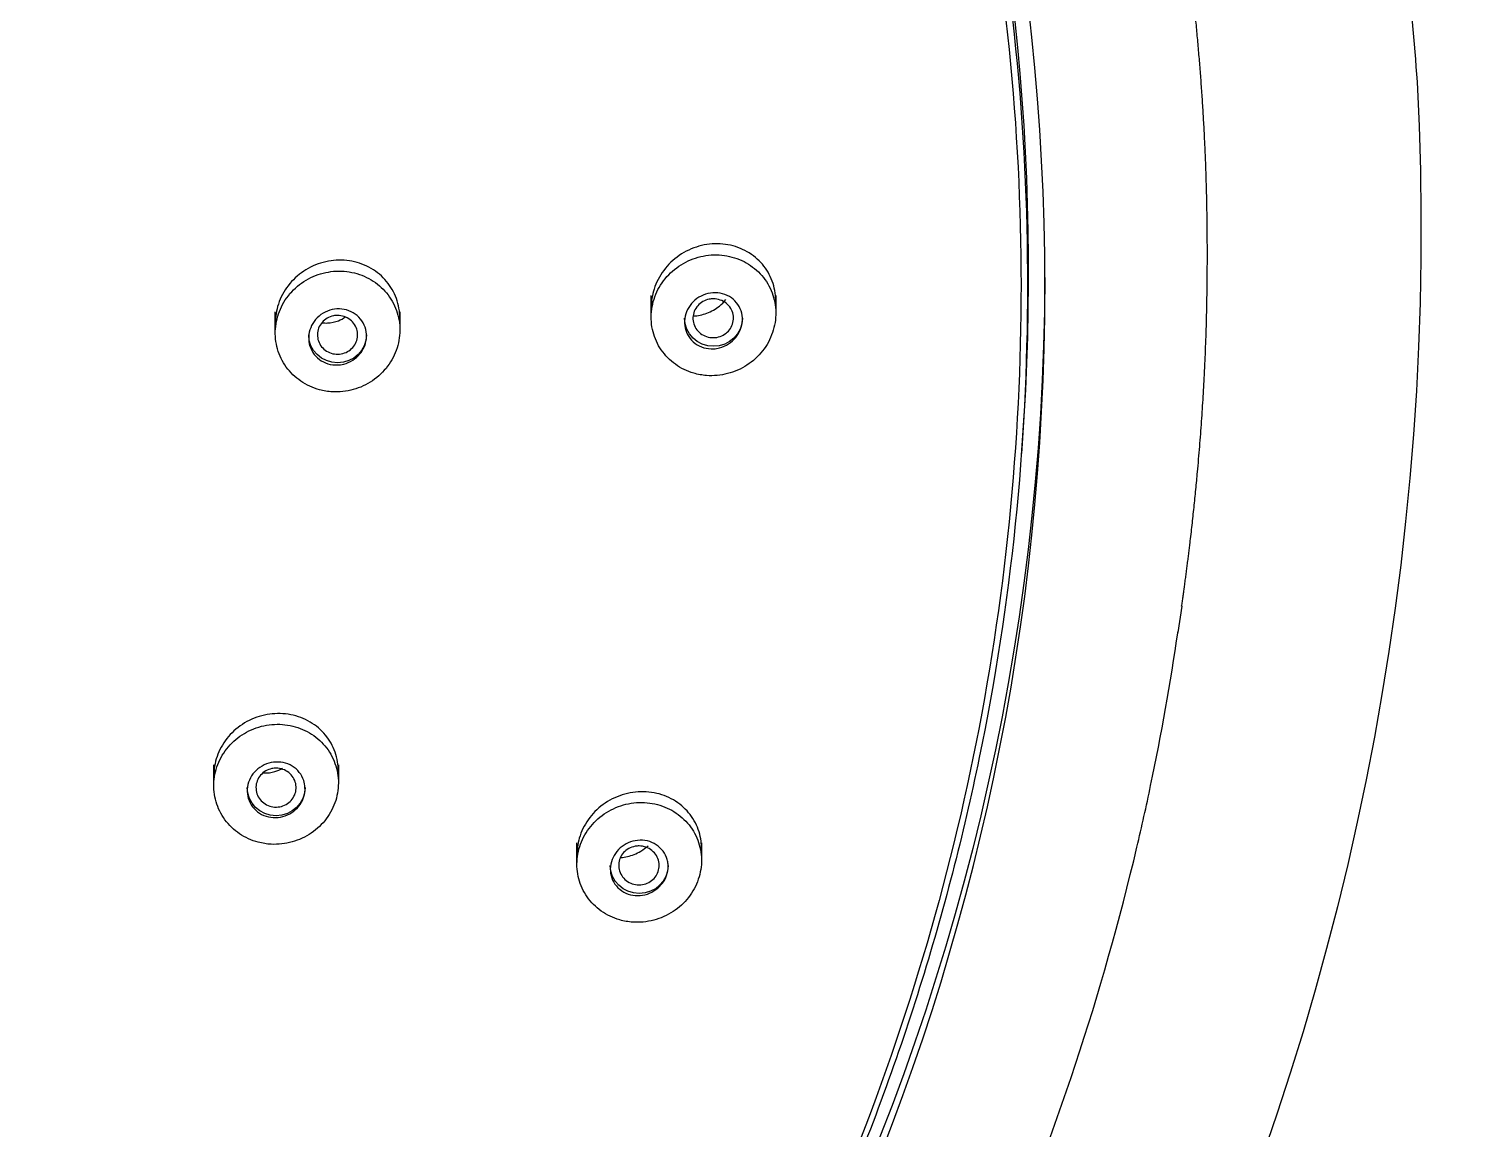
# Model space of a CAD drawing. Header units: centimetres. Extents: x -1797 to 2001, y -8788 to 1856.
# Drawn here: x -912.657 to -909.423, y -8518.211 to -8515.736 of the extents above; entities that cross this region are included whole.
import ezdxf

# ---------------------------------------------------------------- set-up
doc = ezdxf.new("R2010")
doc.units = ezdxf.units.CM
doc.header["$LTSCALE"] = 100
doc.header["$MEASUREMENT"] = 0
doc.layers.add('ID_Furniture-Fixed_02', color=145, linetype='Continuous')
doc.layers.add('WALL-03', color=2, linetype='Continuous')

# ---------------------------------------------------------------- blocks, each defined once
blk = doc.blocks.new('A$C5f37530c')
at = {"layer": 'ID_Furniture-Fixed_02'}
for p, q in [((-59.8796, -163.7027), (-59.8796, -163.7508)), ((-59.5996, -163.7508), (-59.5996, -163.7114)), ((-60.6958, -163.8794), (-60.6958, -163.9267)), ((-60.4158, -163.9267), (-60.4158, -163.8858)), ((-58.5201, -164.2832), (-58.5287, -164.2243)), ((-58.8789, -164.6493), (-58.8805, -164.6265)), ((-60.5576, -164.8975), (-60.5576, -164.9451)), ((-60.2776, -164.9451), (-60.2776, -164.9041)), ((-59.7126, -164.9329), (-59.7126, -164.9814)), ((-59.4326, -164.9814), (-59.4326, -164.9419))]:
    blk.add_line(p, q, dxfattribs=at)
for centre, radius, start, end in [((-64.2572, -165.1312), 6.275, 356.97376, 54.18026), ((-68.9083, -164.6392), 10.9484, 352.86379, 355.68729)]:
    blk.add_arc(centre, radius, start, end, dxfattribs=at)
blk.add_ellipse((-64.4726, -165.0029), major_axis=(5.645, 0), ratio=0.970296, dxfattribs=at)
for centre, major_axis, start_param, end_param in [((-64.4726, -165.0423), (5.645, 0), 0.003595, 0.890317), ((-59.7396, -163.7001), (-0.065, 0), 3.141593, 6.283185), ((-60.5558, -163.8751), (-0.065, 0), 3.141593, 6.283185), ((-64.4726, -165.0302), (-5.6075, 0), 1.84886, 3.211658), ((-60.4176, -164.8934), (-0.065, 0), 3.141593, 6.283185), ((-59.5726, -164.9307), (-0.065, 0), 3.141593, 6.283185)]:
    blk.add_ellipse(centre, major_axis=major_axis, ratio=0.970296, start_param=start_param, end_param=end_param, dxfattribs=at)
for points, degree, knots in [([(-70.4169, -164.2267), (-70.4, -164.1104), (-70.3712, -163.9482), (-70.262, -163.4578), (-70.0375, -162.7785), (-69.6987, -162.1409), (-69.4053, -161.6981), (-69.2596, -161.5013), (-69.015, -161.2035), (-68.8548, -161.031), (-68.5773, -160.7618), (-68.4005, -160.6073), (-68.0942, -160.3703), (-67.8891, -160.2273), (-67.4351, -159.9444), (-66.7767, -159.615), (-66.0793, -159.3975), (-65.5365, -159.284), (-65.2961, -159.2458), (-64.9061, -159.2031), (-64.4726, -159.1813), (-64.0391, -159.2031), (-63.6492, -159.2458), (-63.4088, -159.284), (-62.8659, -159.3975), (-62.1685, -159.615), (-61.5102, -159.9444), (-61.0561, -160.2273), (-60.8511, -160.3703), (-60.5447, -160.6073), (-60.368, -160.7618), (-60.0905, -161.031), (-59.9302, -161.2035), (-59.6857, -161.5013), (-59.54, -161.6981), (-59.2465, -162.1409), (-58.9078, -162.7785), (-58.6833, -163.4578), (-58.5741, -163.9482), (-58.5453, -164.1104), (-58.5284, -164.2267)], 3, [0.2715949, 0.2715949, 0.2715949, 0.2715949, 0.2812305, 0.2851025, 0.3127892, 0.339482, 0.3437195, 0.3560105, 0.3593529, 0.3749833, 0.375032, 0.3906139, 0.3938894, 0.4062477, 0.4107021, 0.4368761, 0.4649885, 0.4687355, 0.4811162, 0.4843693, 0.5, 0.5156307, 0.5188838, 0.5312645, 0.5350115, 0.5631239, 0.5892979, 0.5937523, 0.6061106, 0.6093861, 0.624968, 0.6250169, 0.6406471, 0.6439896, 0.6562805, 0.660518, 0.6872108, 0.7148975, 0.7187695, 0.7284051, 0.7284051, 0.7284051, 0.7284051]), ([(-64.4726, -170.4466), (-64.843, -170.4466), (-65.2071, -170.4115), (-65.7445, -170.3081), (-65.9221, -170.2651), (-66.2743, -170.1616), (-66.4493, -170.1009), (-66.9585, -169.8961), (-67.2805, -169.7289), (-67.8898, -169.334), (-68.1783, -169.1041), (-68.6955, -168.6022), (-68.9276, -168.3285), (-69.2349, -167.8827), (-69.3304, -167.7283), (-69.5033, -167.4143), (-69.5814, -167.254), (-69.7911, -166.7631), (-69.8987, -166.4203), (-70.0427, -165.718), (-70.0783, -165.3649), (-70.0787, -164.6555), (-70.0423, -164.2953), (-69.8993, -163.5979), (-69.7936, -163.2589), (-69.5831, -162.765), (-69.5038, -162.602), (-69.3302, -162.2867), (-69.236, -162.1343), (-68.9317, -161.692), (-68.7001, -161.4171), (-68.1771, -160.9091), (-67.8934, -160.6836), (-67.4381, -160.3882), (-67.2813, -160.2968), (-66.9571, -160.1285), (-66.789, -160.0513), (-66.2795, -159.8463), (-65.9301, -159.7434), (-65.212, -159.6039), (-64.8404, -159.5681), (-64.1088, -159.5678), (-63.7452, -159.6023), (-63.2032, -159.7065), (-63.023, -159.7503), (-62.6716, -159.8537), (-62.4994, -159.9134), (-61.9933, -160.1164), (-61.668, -160.2844), (-61.0538, -160.6819), (-60.7712, -160.9069), (-60.2539, -161.4079), (-60.017, -161.6875), (-59.6092, -162.2792), (-59.4368, -162.5916), (-59.2255, -163.0848), (-59.1628, -163.2544), (-59.0556, -163.5964), (-59.011, -163.7688), (-58.9037, -164.2902), (-58.8672, -164.6431), (-58.8664, -165.3604), (-58.9025, -165.7155), (-59.0088, -166.237), (-59.053, -166.4093), (-59.1592, -166.7507), (-59.2216, -166.9207), (-59.4325, -167.4156), (-59.6045, -167.7281), (-60.0104, -168.319), (-60.247, -168.5991), (-60.7641, -169.1017), (-61.0461, -169.3271), (-61.5046, -169.6255), (-61.664, -169.7185), (-61.9879, -169.8868), (-62.1532, -169.9628), (-62.6589, -170.1667), (-63.0104, -170.271), (-63.7358, -170.4115), (-64.1023, -170.4466), (-64.4726, -170.4466)], 3, [0, 0, 0, 0, 0.03125, 0.03125, 0.046875, 0.046875, 0.0625, 0.0625, 0.09375, 0.09375, 0.125, 0.125, 0.15625, 0.15625, 0.171875, 0.171875, 0.1875, 0.1875, 0.21875, 0.21875, 0.25, 0.25, 0.28125, 0.28125, 0.3125, 0.3125, 0.328125, 0.328125, 0.34375, 0.34375, 0.375, 0.375, 0.40625, 0.40625, 0.421875, 0.421875, 0.4375, 0.4375, 0.46875, 0.46875, 0.5, 0.5, 0.53125, 0.53125, 0.546875, 0.546875, 0.5625, 0.5625, 0.59375, 0.59375, 0.625, 0.625, 0.65625, 0.65625, 0.6875, 0.6875, 0.703125, 0.703125, 0.71875, 0.71875, 0.75, 0.75, 0.78125, 0.78125, 0.796875, 0.796875, 0.8125, 0.8125, 0.84375, 0.84375, 0.875, 0.875, 0.90625, 0.90625, 0.921875, 0.921875, 0.9375, 0.9375, 0.96875, 0.96875, 1, 1, 1, 1]), ([(-64.1622, -170.4197), (-63.8992, -170.4056), (-63.6394, -170.3736), (-63.2041, -170.2898), (-63.0269, -170.2469), (-62.6756, -170.1437), (-62.501, -170.0831), (-61.9932, -169.8789), (-61.6721, -169.7122), (-61.0643, -169.3182), (-60.7765, -169.0889), (-60.2607, -168.5883), (-60.0292, -168.3153), (-59.7226, -167.8707), (-59.6275, -167.7167), (-59.455, -167.4036), (-59.377, -167.2436), (-59.1679, -166.754), (-59.0606, -166.4121), (-58.917, -165.7116), (-58.8815, -165.3594), (-58.8811, -164.6518), (-58.9174, -164.2926), (-59.0599, -163.597), (-59.1655, -163.2589), (-59.3754, -162.7662), (-59.4545, -162.6036), (-59.6276, -162.2892), (-59.7216, -162.1371), (-60.0251, -161.696), (-60.2561, -161.4218), (-60.7777, -160.9151), (-61.0607, -160.6903), (-61.5148, -160.3956), (-61.6713, -160.3045), (-61.9946, -160.1365), (-62.1622, -160.0595), (-62.6704, -159.8551), (-63.0189, -159.7524), (-63.7352, -159.6133), (-64.1058, -159.5776), (-64.8355, -159.5774), (-65.1982, -159.6117), (-65.7387, -159.7157), (-65.9185, -159.7593), (-66.269, -159.8624), (-66.4407, -159.922), (-66.9455, -160.1245), (-67.27, -160.292), (-67.8827, -160.6885), (-68.1644, -160.9129), (-68.6805, -161.4127), (-68.9168, -161.6915), (-69.3235, -162.2817), (-69.4955, -162.5933), (-69.7062, -163.0852), (-69.7687, -163.2543), (-69.8757, -163.5955), (-69.9201, -163.7675), (-70.0271, -164.2875), (-70.0636, -164.6395), (-70.0643, -165.3549), (-70.0284, -165.7091), (-69.9223, -166.2293), (-69.8783, -166.4011), (-69.7723, -166.7417), (-69.7101, -166.9112), (-69.4998, -167.4048), (-69.3282, -167.7165), (-68.9233, -168.3058), (-68.6874, -168.5853), (-68.1715, -169.0865), (-67.8903, -169.3114), (-67.4329, -169.609), (-67.274, -169.7017), (-66.951, -169.8697), (-66.7861, -169.9455), (-66.3349, -170.1274), (-66.0417, -170.2191), (-65.7403, -170.2871)], 3, [0.0087958, 0.0087958, 0.0087958, 0.0087958, 0.03125, 0.03125, 0.046875, 0.046875, 0.0625, 0.0625, 0.09375, 0.09375, 0.125, 0.125, 0.15625, 0.15625, 0.171875, 0.171875, 0.1875, 0.1875, 0.21875, 0.21875, 0.25, 0.25, 0.28125, 0.28125, 0.3125, 0.3125, 0.328125, 0.328125, 0.34375, 0.34375, 0.375, 0.375, 0.40625, 0.40625, 0.421875, 0.421875, 0.4375, 0.4375, 0.46875, 0.46875, 0.5, 0.5, 0.53125, 0.53125, 0.546875, 0.546875, 0.5625, 0.5625, 0.59375, 0.59375, 0.625, 0.625, 0.65625, 0.65625, 0.6875, 0.6875, 0.703125, 0.703125, 0.71875, 0.71875, 0.75, 0.75, 0.78125, 0.78125, 0.796875, 0.796875, 0.8125, 0.8125, 0.84375, 0.84375, 0.875, 0.875, 0.90625, 0.90625, 0.921875, 0.921875, 0.9375, 0.9375, 0.9638021, 0.9638021, 0.9638021, 0.9638021]), ([(-59.7541, -163.5726), (-59.7384, -163.5715), (-59.7222, -163.5731), (-59.7069, -163.5771), (-59.6916, -163.5811), (-59.6766, -163.5877), (-59.6634, -163.5964), (-59.6502, -163.6051), (-59.6383, -163.616), (-59.6286, -163.6284), (-59.6191, -163.6406), (-59.6116, -163.6545), (-59.6067, -163.669), (-59.6018, -163.6833), (-59.5994, -163.6986), (-59.5996, -163.7135), (-59.5999, -163.7284), (-59.6028, -163.7434), (-59.6081, -163.7573), (-59.6134, -163.7711), (-59.6213, -163.7842), (-59.6311, -163.7955), (-59.641, -163.8068), (-59.6531, -163.8166), (-59.6664, -163.8241), (-59.6798, -163.8315), (-59.6948, -163.8369), (-59.7102, -163.8396), (-59.7256, -163.8423), (-59.7419, -163.8424), (-59.7576, -163.84), (-59.7733, -163.8375), (-59.7888, -163.8324), (-59.8029, -163.8251), (-59.817, -163.8178), (-59.83, -163.8081), (-59.8409, -163.7968), (-59.8517, -163.7855), (-59.8607, -163.7724), (-59.8672, -163.7584), (-59.8736, -163.7446), (-59.8777, -163.7295), (-59.879, -163.7146), (-59.8804, -163.6996), (-59.8792, -163.6844), (-59.8754, -163.67), (-59.8716, -163.6556), (-59.8652, -163.6418), (-59.8567, -163.6296), (-59.8481, -163.6173), (-59.8372, -163.6063), (-59.8249, -163.5976), (-59.8124, -163.5887), (-59.7982, -163.5819), (-59.7833, -163.5777), (-59.7738, -163.575), (-59.764, -163.5733), (-59.7541, -163.5726)], 3, [0, 0, 0, 0, 0.054182, 0.054182, 0.054182, 0.108384, 0.108384, 0.108384, 0.162291, 0.162291, 0.162291, 0.21571, 0.21571, 0.21571, 0.26877, 0.26877, 0.26877, 0.321761, 0.321761, 0.321761, 0.375001, 0.375001, 0.375001, 0.428692, 0.428692, 0.428692, 0.482839, 0.482839, 0.482839, 0.537245, 0.537245, 0.537245, 0.591598, 0.591598, 0.591598, 0.645617, 0.645617, 0.645617, 0.69917, 0.69917, 0.69917, 0.752332, 0.752332, 0.752332, 0.80534, 0.80534, 0.80534, 0.858489, 0.858489, 0.858489, 0.912015, 0.912015, 0.912015, 0.966001, 0.966001, 0.966001, 1, 1, 1, 1]), ([(-59.6866, -163.6612), (-59.6908, -163.6554), (-59.696, -163.6501), (-59.7019, -163.6458), (-59.7078, -163.6415), (-59.7144, -163.6381), (-59.7213, -163.6358), (-59.7283, -163.6335), (-59.7357, -163.6323), (-59.7429, -163.6323), (-59.7503, -163.6323), (-59.7576, -163.6336), (-59.7644, -163.6359), (-59.7713, -163.6383), (-59.7778, -163.6419), (-59.7833, -163.6465), (-59.7888, -163.651), (-59.7935, -163.6565), (-59.797, -163.6627), (-59.8004, -163.6687), (-59.8028, -163.6755), (-59.8039, -163.6825), (-59.805, -163.6893), (-59.8048, -163.6964), (-59.8034, -163.7033), (-59.8021, -163.7101), (-59.7995, -163.7168), (-59.7959, -163.7229), (-59.7924, -163.729), (-59.7877, -163.7346), (-59.7824, -163.7394), (-59.777, -163.7441), (-59.7708, -163.7481), (-59.7642, -163.751), (-59.7575, -163.754), (-59.7503, -163.7559), (-59.7431, -163.7566), (-59.7358, -163.7573), (-59.7283, -163.7568), (-59.7213, -163.7552), (-59.7142, -163.7535), (-59.7073, -163.7506), (-59.7013, -163.7467), (-59.6953, -163.7428), (-59.69, -163.7378), (-59.6858, -163.7321), (-59.6816, -163.7265), (-59.6785, -163.72), (-59.6766, -163.7132), (-59.6757, -163.7099), (-59.6751, -163.7065), (-59.6748, -163.7031), (-59.6742, -163.6963), (-59.6748, -163.6893), (-59.6765, -163.6826), (-59.6783, -163.6759), (-59.6812, -163.6693), (-59.6851, -163.6634), (-59.6855, -163.6627), (-59.686, -163.6619), (-59.6866, -163.6612)], 3, [0, 0, 0, 0, 0.053168, 0.053168, 0.053168, 0.106282, 0.106282, 0.106282, 0.160205, 0.160205, 0.160205, 0.215143, 0.215143, 0.215143, 0.270563, 0.270563, 0.270563, 0.325701, 0.325701, 0.325701, 0.37992, 0.37992, 0.37992, 0.433016, 0.433016, 0.433016, 0.485286, 0.485286, 0.485286, 0.537361, 0.537361, 0.537361, 0.589927, 0.589927, 0.589927, 0.643465, 0.643465, 0.643465, 0.698071, 0.698071, 0.698071, 0.75339, 0.75339, 0.75339, 0.808723, 0.808723, 0.808723, 0.863327, 0.863327, 0.863327, 0.889352, 0.889352, 0.889352, 0.941447, 0.941447, 0.941447, 0.993547, 0.993547, 0.993547, 1, 1, 1, 1]), ([(-59.7396, -163.744), (-59.7344, -163.7439), (-59.7292, -163.7429), (-59.7244, -163.7412), (-59.7195, -163.7394), (-59.7149, -163.7368), (-59.711, -163.7336), (-59.707, -163.7304), (-59.7036, -163.7265), (-59.7009, -163.7222), (-59.6983, -163.7179), (-59.6965, -163.7131), (-59.6955, -163.7083), (-59.6945, -163.7035), (-59.6944, -163.6984), (-59.6952, -163.6936), (-59.6959, -163.6888), (-59.6975, -163.6841), (-59.6998, -163.6798), (-59.7022, -163.6755), (-59.7053, -163.6716), (-59.7089, -163.6683), (-59.7126, -163.665), (-59.7169, -163.6623), (-59.7215, -163.6603), (-59.7261, -163.6584), (-59.7311, -163.6571), (-59.7361, -163.6567), (-59.7412, -163.6563), (-59.7465, -163.6567), (-59.7514, -163.658), (-59.7564, -163.6592), (-59.7613, -163.6613), (-59.7656, -163.6641), (-59.7699, -163.6669), (-59.7737, -163.6705), (-59.7768, -163.6745), (-59.7799, -163.6785), (-59.7822, -163.683), (-59.7837, -163.6878), (-59.7852, -163.6925), (-59.7859, -163.6975), (-59.7857, -163.7024), (-59.7855, -163.7072), (-59.7844, -163.7121), (-59.7825, -163.7166), (-59.7807, -163.7211), (-59.778, -163.7253), (-59.7747, -163.7289), (-59.7715, -163.7326), (-59.7675, -163.7357), (-59.7632, -163.7381), (-59.7588, -163.7406), (-59.7539, -163.7423), (-59.7489, -163.7432), (-59.7459, -163.7438), (-59.7427, -163.744), (-59.7396, -163.744)], 3, [0, 0, 0, 0, 0.054743, 0.054743, 0.054743, 0.109479, 0.109479, 0.109479, 0.164088, 0.164088, 0.164088, 0.218255, 0.218255, 0.218255, 0.271722, 0.271722, 0.271722, 0.324602, 0.324602, 0.324602, 0.377276, 0.377276, 0.377276, 0.430194, 0.430194, 0.430194, 0.483701, 0.483701, 0.483701, 0.537896, 0.537896, 0.537896, 0.592597, 0.592597, 0.592597, 0.647342, 0.647342, 0.647342, 0.701624, 0.701624, 0.701624, 0.755214, 0.755214, 0.755214, 0.808177, 0.808177, 0.808177, 0.860849, 0.860849, 0.860849, 0.9137, 0.9137, 0.9137, 0.967142, 0.967142, 0.967142, 1, 1, 1, 1]), ([(-59.5996, -163.7388), (-59.5996, -163.7441), (-59.5999, -163.7493), (-59.6006, -163.7544), (-59.6024, -163.7689), (-59.6067, -163.783), (-59.6133, -163.7959), (-59.62, -163.8089), (-59.6291, -163.8208), (-59.6399, -163.8307), (-59.6509, -163.8408), (-59.6639, -163.8492), (-59.6779, -163.8551), (-59.6922, -163.8611), (-59.7079, -163.8647), (-59.7237, -163.8657), (-59.7396, -163.8666), (-59.7561, -163.8649), (-59.7717, -163.8606), (-59.7873, -163.8563), (-59.8025, -163.8494), (-59.8159, -163.8404), (-59.8292, -163.8315), (-59.8412, -163.8203), (-59.8508, -163.8077), (-59.8603, -163.7954), (-59.8678, -163.7815), (-59.8726, -163.767), (-59.8772, -163.7534), (-59.8796, -163.739), (-59.8796, -163.7249)], 3, [0.2493723, 0.2493723, 0.2493723, 0.2493723, 0.2678338, 0.2678338, 0.2678338, 0.3199124, 0.3199124, 0.3199124, 0.3727948, 0.3727948, 0.3727948, 0.4268368, 0.4268368, 0.4268368, 0.481891, 0.481891, 0.481891, 0.5373585, 0.5373585, 0.5373585, 0.5924526, 0.5924526, 0.5924526, 0.6465706, 0.6465706, 0.6465706, 0.6995682, 0.6995682, 0.6995682, 0.7494298, 0.7494298, 0.7494298, 0.7494298]), ([(-59.7809, -163.7179), (-59.7759, -163.7183), (-59.7709, -163.719), (-59.766, -163.7201), (-59.7556, -163.7225), (-59.7453, -163.7266), (-59.7361, -163.7322), (-59.7302, -163.7358), (-59.7247, -163.7399), (-59.7197, -163.7446)], 3, [0.8853677, 0.8853677, 0.8853677, 0.8853677, 0.9111087, 0.9111087, 0.9111087, 0.9656506, 0.9656506, 0.9656506, 1, 1, 1, 1]), ([(-60.5667, -163.7478), (-60.5511, -163.747), (-60.535, -163.7488), (-60.5198, -163.753), (-60.5046, -163.7573), (-60.4899, -163.7641), (-60.4769, -163.7729), (-60.4639, -163.7818), (-60.4523, -163.7929), (-60.443, -163.8053), (-60.4337, -163.8177), (-60.4265, -163.8317), (-60.4219, -163.8463), (-60.4174, -163.8607), (-60.4153, -163.8761), (-60.4159, -163.8911), (-60.4165, -163.9061), (-60.4198, -163.9212), (-60.4255, -163.935), (-60.4312, -163.9489), (-60.4395, -163.9619), (-60.4497, -163.9731), (-60.4599, -163.9843), (-60.4723, -163.9939), (-60.4858, -164.0011), (-60.4994, -164.0084), (-60.5146, -164.0134), (-60.53, -164.0158), (-60.5455, -164.0183), (-60.5617, -164.0182), (-60.5773, -164.0155), (-60.5928, -164.0128), (-60.6082, -164.0075), (-60.6221, -163.9999), (-60.6359, -163.9925), (-60.6487, -163.9826), (-60.6593, -163.9711), (-60.6698, -163.9597), (-60.6785, -163.9464), (-60.6847, -163.9324), (-60.6908, -163.9184), (-60.6945, -163.9032), (-60.6955, -163.8882), (-60.6965, -163.8732), (-60.6949, -163.8578), (-60.6907, -163.8435), (-60.6866, -163.8291), (-60.6798, -163.8152), (-60.6709, -163.8031), (-60.662, -163.7909), (-60.6507, -163.7801), (-60.6381, -163.7715), (-60.6254, -163.7629), (-60.611, -163.7564), (-60.5959, -163.7524), (-60.5864, -163.7498), (-60.5766, -163.7483), (-60.5667, -163.7478)], 3, [0, 0, 0, 0, 0.053946, 0.053946, 0.053946, 0.107903, 0.107903, 0.107903, 0.161696, 0.161696, 0.161696, 0.215226, 0.215226, 0.215226, 0.268572, 0.268572, 0.268572, 0.321893, 0.321893, 0.321893, 0.375358, 0.375358, 0.375358, 0.429072, 0.429072, 0.429072, 0.483031, 0.483031, 0.483031, 0.537121, 0.537121, 0.537121, 0.591174, 0.591174, 0.591174, 0.645037, 0.645037, 0.645037, 0.698642, 0.698642, 0.698642, 0.752036, 0.752036, 0.752036, 0.805355, 0.805355, 0.805355, 0.858763, 0.858763, 0.858763, 0.91239, 0.91239, 0.91239, 0.966271, 0.966271, 0.966271, 1, 1, 1, 1]), ([(-60.5013, -163.8382), (-60.5053, -163.8322), (-60.5104, -163.8268), (-60.5161, -163.8223), (-60.5218, -163.8179), (-60.5284, -163.8143), (-60.5352, -163.8119), (-60.5421, -163.8094), (-60.5495, -163.808), (-60.5567, -163.8079), (-60.564, -163.8077), (-60.5714, -163.8088), (-60.5783, -163.8109), (-60.5852, -163.8131), (-60.5917, -163.8165), (-60.5974, -163.8209), (-60.6031, -163.8252), (-60.608, -163.8306), (-60.6117, -163.8365), (-60.6155, -163.8425), (-60.6182, -163.8491), (-60.6196, -163.856), (-60.621, -163.8628), (-60.6212, -163.87), (-60.6201, -163.8769), (-60.6191, -163.8838), (-60.6168, -163.8907), (-60.6135, -163.897), (-60.6102, -163.9032), (-60.6058, -163.9091), (-60.6006, -163.914), (-60.5954, -163.9189), (-60.5892, -163.9231), (-60.5827, -163.9262), (-60.5761, -163.9293), (-60.5689, -163.9314), (-60.5617, -163.9323), (-60.5544, -163.9332), (-60.547, -163.9329), (-60.5399, -163.9314), (-60.5328, -163.93), (-60.5259, -163.9273), (-60.5197, -163.9236), (-60.5136, -163.9199), (-60.5081, -163.9151), (-60.5037, -163.9095), (-60.4993, -163.904), (-60.4959, -163.8977), (-60.4937, -163.891), (-60.4921, -163.8861), (-60.4911, -163.8808), (-60.4909, -163.8756), (-60.4905, -163.8687), (-60.4914, -163.8616), (-60.4935, -163.8549), (-60.4952, -163.8491), (-60.4979, -163.8434), (-60.5013, -163.8382)], 3, [0, 0, 0, 0, 0.053341, 0.053341, 0.053341, 0.106653, 0.106653, 0.106653, 0.160399, 0.160399, 0.160399, 0.214724, 0.214724, 0.214724, 0.269361, 0.269361, 0.269361, 0.3239, 0.3239, 0.3239, 0.377973, 0.377973, 0.377973, 0.431425, 0.431425, 0.431425, 0.484377, 0.484377, 0.484377, 0.537163, 0.537163, 0.537163, 0.59018, 0.59018, 0.59018, 0.643723, 0.643723, 0.643723, 0.697871, 0.697871, 0.697871, 0.752442, 0.752442, 0.752442, 0.807062, 0.807062, 0.807062, 0.861324, 0.861324, 0.861324, 0.901331, 0.901331, 0.901331, 0.954141, 0.954141, 0.954141, 1, 1, 1, 1]), ([(-60.5558, -163.9188), (-60.5507, -163.9187), (-60.5456, -163.9179), (-60.5408, -163.9162), (-60.536, -163.9146), (-60.5315, -163.9121), (-60.5275, -163.909), (-60.5236, -163.9059), (-60.5202, -163.9021), (-60.5175, -163.8979), (-60.5149, -163.8937), (-60.5129, -163.889), (-60.5118, -163.8842), (-60.5108, -163.8794), (-60.5106, -163.8744), (-60.5112, -163.8696), (-60.5118, -163.8647), (-60.5133, -163.8599), (-60.5156, -163.8556), (-60.5178, -163.8512), (-60.5209, -163.8472), (-60.5245, -163.8438), (-60.5281, -163.8404), (-60.5323, -163.8376), (-60.5369, -163.8355), (-60.5415, -163.8334), (-60.5464, -163.8321), (-60.5515, -163.8316), (-60.5565, -163.8312), (-60.5617, -163.8315), (-60.5666, -163.8327), (-60.5715, -163.8338), (-60.5763, -163.8358), (-60.5806, -163.8385), (-60.5848, -163.8412), (-60.5887, -163.8446), (-60.5917, -163.8485), (-60.5948, -163.8524), (-60.5973, -163.8569), (-60.5988, -163.8615), (-60.6004, -163.8662), (-60.6012, -163.8712), (-60.6011, -163.8761), (-60.601, -163.8809), (-60.6, -163.8858), (-60.5983, -163.8904), (-60.5965, -163.895), (-60.5939, -163.8993), (-60.5907, -163.903), (-60.5875, -163.9068), (-60.5836, -163.9101), (-60.5792, -163.9126), (-60.5749, -163.9151), (-60.5701, -163.9169), (-60.5651, -163.9179), (-60.5621, -163.9185), (-60.5589, -163.9188), (-60.5558, -163.9188)], 3, [0, 0, 0, 0, 0.054019, 0.054019, 0.054019, 0.108028, 0.108028, 0.108028, 0.161986, 0.161986, 0.161986, 0.215883, 0.215883, 0.215883, 0.269562, 0.269562, 0.269562, 0.323052, 0.323052, 0.323052, 0.37646, 0.37646, 0.37646, 0.429918, 0.429918, 0.429918, 0.483539, 0.483539, 0.483539, 0.537375, 0.537375, 0.537375, 0.591399, 0.591399, 0.591399, 0.645397, 0.645397, 0.645397, 0.699244, 0.699244, 0.699244, 0.752895, 0.752895, 0.752895, 0.806379, 0.806379, 0.806379, 0.859796, 0.859796, 0.859796, 0.913293, 0.913293, 0.913293, 0.966993, 0.966993, 0.966993, 1, 1, 1, 1]), ([(-60.4158, -163.9123), (-60.4158, -163.9175), (-60.4161, -163.9227), (-60.4168, -163.9278), (-60.4186, -163.9425), (-60.423, -163.957), (-60.4297, -163.9701), (-60.4365, -163.9833), (-60.4457, -163.9955), (-60.4566, -164.0056), (-60.4677, -164.0159), (-60.4808, -164.0244), (-60.4949, -164.0304), (-60.5091, -164.0365), (-60.5247, -164.0402), (-60.5404, -164.0413), (-60.5562, -164.0424), (-60.5725, -164.0409), (-60.5879, -164.0368), (-60.6033, -164.0328), (-60.6184, -164.0261), (-60.6317, -164.0174), (-60.645, -164.0087), (-60.6569, -163.9977), (-60.6666, -163.9854), (-60.6761, -163.9732), (-60.6837, -163.9592), (-60.6886, -163.9448), (-60.6934, -163.931), (-60.6958, -163.9164), (-60.6958, -163.9021)], 3, [0.2497001, 0.2497001, 0.2497001, 0.2497001, 0.2681015, 0.2681015, 0.2681015, 0.320922, 0.320922, 0.320922, 0.3741726, 0.3741726, 0.3741726, 0.4280509, 0.4280509, 0.4280509, 0.4824813, 0.4824813, 0.4824813, 0.5371446, 0.5371446, 0.5371446, 0.5916168, 0.5916168, 0.5916168, 0.6455627, 0.6455627, 0.6455627, 0.6988867, 0.6988867, 0.6988867, 0.7497528, 0.7497528, 0.7497528, 0.7497528]), ([(-60.5843, -163.9082), (-60.5838, -163.9082), (-60.5834, -163.9081), (-60.5829, -163.9081), (-60.5747, -163.9079), (-60.5663, -163.909), (-60.5583, -163.9115), (-60.5525, -163.9133), (-60.5467, -163.9158), (-60.5414, -163.9189)], 3, [0.90254015, 0.90254015, 0.90254015, 0.90254015, 0.90553432, 0.90553432, 0.90553432, 0.96005569, 0.96005569, 0.96005569, 1, 1, 1, 1]), ([(-58.5202, -164.2829), (-58.5139, -164.3263), (-58.5003, -164.4267), (-58.4824, -164.5861), (-58.4646, -164.8109), (-58.4599, -165.071), (-58.4644, -165.3528), (-58.4913, -165.656), (-58.523, -165.9139), (-58.5827, -166.2292), (-58.6385, -166.4685), (-58.7277, -166.7782), (-58.8134, -167.0261), (-58.9297, -167.3179), (-59.0341, -167.5451), (-59.1789, -167.8286), (-59.3157, -168.0619), (-59.484, -168.3228), (-59.6347, -168.5306), (-59.8307, -168.7787), (-60.0139, -168.9836), (-60.2276, -169.2027), (-60.4258, -169.3837), (-60.6641, -169.583), (-60.8858, -169.7478), (-61.1404, -169.9208), (-61.3767, -170.0635), (-61.6459, -170.211), (-61.8992, -170.333), (-62.1785, -170.4535), (-62.4454, -170.5527), (-62.7323, -170.6459), (-63.0104, -170.7208), (-63.3026, -170.7863), (-63.5912, -170.8356), (-63.8847, -170.8723), (-64.1174, -170.8893), (-64.2947, -170.8963), (-64.4131, -170.8977), (-64.4726, -170.8977)], 5, [0.7283886, 0.7283886, 0.7283886, 0.7283886, 0.7283886, 0.7283886, 0.734375, 0.7421875, 0.75, 0.7578125, 0.765625, 0.7734375, 0.78125, 0.7890625, 0.796875, 0.8046875, 0.8125, 0.8203125, 0.828125, 0.8359375, 0.84375, 0.8515625, 0.859375, 0.8671875, 0.875, 0.8828125, 0.890625, 0.8984375, 0.90625, 0.9140625, 0.921875, 0.9296875, 0.9375, 0.9453125, 0.953125, 0.9609375, 0.96875, 0.9765625, 0.984375, 0.9921875, 1, 1, 1, 1, 1, 1]), ([(-60.4294, -164.7651), (-60.4137, -164.7642), (-60.3975, -164.766), (-60.3823, -164.7702), (-60.3671, -164.7744), (-60.3523, -164.7812), (-60.3393, -164.7901), (-60.3262, -164.799), (-60.3145, -164.8101), (-60.3051, -164.8226), (-60.2958, -164.8351), (-60.2885, -164.8492), (-60.2839, -164.8639), (-60.2793, -164.8785), (-60.2771, -164.894), (-60.2777, -164.9092), (-60.2783, -164.9243), (-60.2816, -164.9394), (-60.2872, -164.9534), (-60.2929, -164.9673), (-60.3012, -164.9805), (-60.3113, -164.9917), (-60.3215, -165.003), (-60.3338, -165.0126), (-60.3473, -165.0199), (-60.3608, -165.0272), (-60.3759, -165.0323), (-60.3913, -165.0348), (-60.4067, -165.0373), (-60.4229, -165.0373), (-60.4384, -165.0346), (-60.454, -165.032), (-60.4694, -165.0267), (-60.4833, -165.0192), (-60.4972, -165.0117), (-60.51, -165.0018), (-60.5207, -164.9903), (-60.5313, -164.9788), (-60.5401, -164.9654), (-60.5463, -164.9513), (-60.5525, -164.9372), (-60.5562, -164.9219), (-60.5573, -164.9067), (-60.5584, -164.8916), (-60.5568, -164.8761), (-60.5526, -164.8616), (-60.5485, -164.8471), (-60.5417, -164.8332), (-60.5329, -164.8209), (-60.524, -164.8087), (-60.5128, -164.7978), (-60.5003, -164.7892), (-60.4876, -164.7805), (-60.4732, -164.7739), (-60.4583, -164.7698), (-60.4489, -164.7673), (-60.4391, -164.7657), (-60.4294, -164.7651)], 3, [0, 0, 0, 0, 0.054061, 0.054061, 0.054061, 0.108127, 0.108127, 0.108127, 0.162103, 0.162103, 0.162103, 0.21584, 0.21584, 0.21584, 0.269324, 0.269324, 0.269324, 0.322653, 0.322653, 0.322653, 0.375993, 0.375993, 0.375993, 0.429504, 0.429504, 0.429504, 0.48327, 0.48327, 0.48327, 0.537265, 0.537265, 0.537265, 0.591361, 0.591361, 0.591361, 0.645384, 0.645384, 0.645384, 0.699197, 0.699197, 0.699197, 0.752752, 0.752752, 0.752752, 0.806119, 0.806119, 0.806119, 0.859443, 0.859443, 0.859443, 0.912888, 0.912888, 0.912888, 0.966568, 0.966568, 0.966568, 1, 1, 1, 1]), ([(-59.5883, -164.8018), (-59.5726, -164.8006), (-59.5564, -164.802), (-59.541, -164.806), (-59.5256, -164.81), (-59.5106, -164.8166), (-59.4973, -164.8253), (-59.484, -164.8339), (-59.4719, -164.845), (-59.4622, -164.8574), (-59.4525, -164.8697), (-59.4449, -164.8838), (-59.4399, -164.8985), (-59.4349, -164.913), (-59.4324, -164.9285), (-59.4326, -164.9437), (-59.4328, -164.9587), (-59.4357, -164.9739), (-59.441, -164.9879), (-59.4463, -165.0019), (-59.4541, -165.0151), (-59.4639, -165.0264), (-59.4737, -165.0378), (-59.4857, -165.0477), (-59.4989, -165.0552), (-59.5122, -165.0628), (-59.5271, -165.0681), (-59.5424, -165.0709), (-59.5578, -165.0737), (-59.574, -165.074), (-59.5896, -165.0716), (-59.6053, -165.0692), (-59.6209, -165.0642), (-59.635, -165.0569), (-59.6492, -165.0496), (-59.6623, -165.0399), (-59.6733, -165.0285), (-59.6843, -165.0171), (-59.6934, -165.0038), (-59.7, -164.9897), (-59.7065, -164.9757), (-59.7106, -164.9605), (-59.712, -164.9453), (-59.7135, -164.9302), (-59.7123, -164.9147), (-59.7085, -164.9002), (-59.7048, -164.8857), (-59.6984, -164.8717), (-59.6899, -164.8594), (-59.6814, -164.847), (-59.6706, -164.836), (-59.6583, -164.8271), (-59.646, -164.8182), (-59.6318, -164.8114), (-59.617, -164.807), (-59.6077, -164.8043), (-59.598, -164.8026), (-59.5883, -164.8018)], 3, [0, 0, 0, 0, 0.054372, 0.054372, 0.054372, 0.108753, 0.108753, 0.108753, 0.162988, 0.162988, 0.162988, 0.216797, 0.216797, 0.216797, 0.270129, 0.270129, 0.270129, 0.323153, 0.323153, 0.323153, 0.376175, 0.376175, 0.376175, 0.429495, 0.429495, 0.429495, 0.483282, 0.483282, 0.483282, 0.537497, 0.537497, 0.537497, 0.591914, 0.591914, 0.591914, 0.646217, 0.646217, 0.646217, 0.700146, 0.700146, 0.700146, 0.75361, 0.75361, 0.75361, 0.806721, 0.806721, 0.806721, 0.859736, 0.859736, 0.859736, 0.912947, 0.912947, 0.912947, 0.966565, 0.966565, 0.966565, 1, 1, 1, 1]), ([(-60.4176, -164.8255), (-60.425, -164.8252), (-60.4324, -164.8262), (-60.4393, -164.8283), (-60.4463, -164.8304), (-60.4529, -164.8338), (-60.4586, -164.8381), (-60.4643, -164.8423), (-60.4693, -164.8477), (-60.4731, -164.8536), (-60.4769, -164.8595), (-60.4797, -164.8662), (-60.4812, -164.873), (-60.4827, -164.8798), (-60.483, -164.887), (-60.4821, -164.894), (-60.4812, -164.901), (-60.4791, -164.9079), (-60.4759, -164.9143), (-60.4727, -164.9207), (-60.4684, -164.9266), (-60.4633, -164.9317), (-60.4582, -164.9368), (-60.4521, -164.9412), (-60.4456, -164.9444), (-60.439, -164.9477), (-60.4318, -164.95), (-60.4246, -164.951), (-60.4173, -164.952), (-60.4097, -164.9518), (-60.4026, -164.9505), (-60.3954, -164.9491), (-60.3885, -164.9464), (-60.3823, -164.9428), (-60.3761, -164.9391), (-60.3705, -164.9343), (-60.366, -164.9288), (-60.3616, -164.9234), (-60.3581, -164.917), (-60.3558, -164.9104), (-60.3536, -164.9038), (-60.3525, -164.8967), (-60.3526, -164.8896), (-60.3528, -164.8826), (-60.3542, -164.8755), (-60.3567, -164.8689), (-60.3592, -164.8623), (-60.3628, -164.8559), (-60.3674, -164.8504), (-60.372, -164.8448), (-60.3776, -164.8399), (-60.3837, -164.836), (-60.3899, -164.8321), (-60.3968, -164.8291), (-60.4039, -164.8274), (-60.4084, -164.8263), (-60.413, -164.8256), (-60.4176, -164.8255)], 3, [0, 0, 0, 0, 0.054491, 0.054491, 0.054491, 0.108999, 0.108999, 0.108999, 0.163215, 0.163215, 0.163215, 0.216826, 0.216826, 0.216826, 0.269882, 0.269882, 0.269882, 0.322672, 0.322672, 0.322672, 0.375592, 0.375592, 0.375592, 0.428977, 0.428977, 0.428977, 0.48297, 0.48297, 0.48297, 0.537455, 0.537455, 0.537455, 0.592096, 0.592096, 0.592096, 0.646478, 0.646478, 0.646478, 0.700294, 0.700294, 0.700294, 0.7535, 0.7535, 0.7535, 0.806321, 0.806321, 0.806321, 0.859148, 0.859148, 0.859148, 0.91236, 0.91236, 0.91236, 0.966173, 0.966173, 0.966173, 1, 1, 1, 1]), ([(-60.4176, -164.9371), (-60.4126, -164.937), (-60.4074, -164.9362), (-60.4027, -164.9345), (-60.3979, -164.9329), (-60.3934, -164.9304), (-60.3894, -164.9273), (-60.3855, -164.9243), (-60.382, -164.9205), (-60.3794, -164.9163), (-60.3767, -164.9121), (-60.3748, -164.9075), (-60.3737, -164.9027), (-60.3726, -164.898), (-60.3724, -164.8929), (-60.373, -164.8881), (-60.3736, -164.8833), (-60.3751, -164.8785), (-60.3773, -164.8741), (-60.3795, -164.8697), (-60.3826, -164.8657), (-60.3861, -164.8623), (-60.3897, -164.8588), (-60.394, -164.856), (-60.3986, -164.8539), (-60.4031, -164.8518), (-60.4082, -164.8505), (-60.4132, -164.85), (-60.4182, -164.8495), (-60.4234, -164.8498), (-60.4284, -164.8509), (-60.4333, -164.8521), (-60.4381, -164.8541), (-60.4423, -164.8567), (-60.4466, -164.8594), (-60.4504, -164.8628), (-60.4535, -164.8667), (-60.4566, -164.8705), (-60.459, -164.875), (-60.4606, -164.8796), (-60.4622, -164.8842), (-60.463, -164.8892), (-60.4629, -164.8941), (-60.4629, -164.899), (-60.4619, -164.9039), (-60.4602, -164.9085), (-60.4584, -164.9131), (-60.4558, -164.9174), (-60.4526, -164.9212), (-60.4494, -164.9249), (-60.4455, -164.9282), (-60.4412, -164.9307), (-60.4369, -164.9333), (-60.4321, -164.9351), (-60.4271, -164.9361), (-60.424, -164.9368), (-60.4208, -164.9371), (-60.4176, -164.9371)], 3, [0, 0, 0, 0, 0.05386, 0.05386, 0.05386, 0.107739, 0.107739, 0.107739, 0.161592, 0.161592, 0.161592, 0.215243, 0.215243, 0.215243, 0.26872, 0.26872, 0.26872, 0.322124, 0.322124, 0.322124, 0.375595, 0.375595, 0.375595, 0.429261, 0.429261, 0.429261, 0.483131, 0.483131, 0.483131, 0.537068, 0.537068, 0.537068, 0.590998, 0.590998, 0.590998, 0.64483, 0.64483, 0.64483, 0.69851, 0.69851, 0.69851, 0.752055, 0.752055, 0.752055, 0.805564, 0.805564, 0.805564, 0.859125, 0.859125, 0.859125, 0.912718, 0.912718, 0.912718, 0.966422, 0.966422, 0.966422, 1, 1, 1, 1]), ([(-59.5726, -164.8619), (-59.58, -164.8615), (-59.5875, -164.8624), (-59.5945, -164.8644), (-59.6015, -164.8665), (-59.6081, -164.8698), (-59.6139, -164.8741), (-59.6196, -164.8784), (-59.6246, -164.8838), (-59.6284, -164.8897), (-59.6321, -164.8956), (-59.6349, -164.9023), (-59.6363, -164.9092), (-59.6378, -164.9159), (-59.638, -164.9231), (-59.6371, -164.9301), (-59.6361, -164.937), (-59.634, -164.9439), (-59.6308, -164.9502), (-59.6276, -164.9565), (-59.6233, -164.9625), (-59.6183, -164.9676), (-59.6131, -164.9727), (-59.6071, -164.9771), (-59.6006, -164.9804), (-59.5941, -164.9838), (-59.5869, -164.9862), (-59.5796, -164.9873), (-59.5723, -164.9884), (-59.5647, -164.9883), (-59.5575, -164.987), (-59.5503, -164.9857), (-59.5432, -164.9831), (-59.537, -164.9795), (-59.5308, -164.9758), (-59.5252, -164.9711), (-59.5207, -164.9655), (-59.5163, -164.9601), (-59.5129, -164.9537), (-59.5106, -164.947), (-59.5085, -164.9405), (-59.5074, -164.9334), (-59.5077, -164.9263), (-59.5079, -164.9194), (-59.5093, -164.9124), (-59.5118, -164.9058), (-59.5143, -164.8992), (-59.518, -164.8929), (-59.5225, -164.8873), (-59.527, -164.8817), (-59.5326, -164.8768), (-59.5386, -164.8729), (-59.5448, -164.8689), (-59.5518, -164.8658), (-59.5588, -164.864), (-59.5634, -164.8628), (-59.568, -164.8621), (-59.5726, -164.8619)], 3, [0, 0, 0, 0, 0.055132, 0.055132, 0.055132, 0.110298, 0.110298, 0.110298, 0.16491, 0.16491, 0.16491, 0.218421, 0.218421, 0.218421, 0.270944, 0.270944, 0.270944, 0.323014, 0.323014, 0.323014, 0.375327, 0.375327, 0.375327, 0.428465, 0.428465, 0.428465, 0.482684, 0.482684, 0.482684, 0.537796, 0.537796, 0.537796, 0.593206, 0.593206, 0.593206, 0.648149, 0.648149, 0.648149, 0.702052, 0.702052, 0.702052, 0.754834, 0.754834, 0.754834, 0.806928, 0.806928, 0.806928, 0.85905, 0.85905, 0.85905, 0.911882, 0.911882, 0.911882, 0.965801, 0.965801, 0.965801, 1, 1, 1, 1]), ([(-59.5726, -164.9743), (-59.5675, -164.9742), (-59.5623, -164.9733), (-59.5575, -164.9716), (-59.5526, -164.9699), (-59.548, -164.9673), (-59.5441, -164.9642), (-59.5401, -164.961), (-59.5367, -164.9571), (-59.534, -164.9529), (-59.5314, -164.9487), (-59.5296, -164.944), (-59.5286, -164.9392), (-59.5276, -164.9344), (-59.5274, -164.9294), (-59.5281, -164.9246), (-59.5288, -164.9199), (-59.5304, -164.9151), (-59.5326, -164.9108), (-59.5349, -164.9065), (-59.538, -164.9026), (-59.5416, -164.8992), (-59.5453, -164.8958), (-59.5496, -164.893), (-59.5542, -164.891), (-59.5588, -164.8889), (-59.5639, -164.8876), (-59.569, -164.8872), (-59.5741, -164.8867), (-59.5794, -164.8871), (-59.5844, -164.8883), (-59.5894, -164.8895), (-59.5943, -164.8916), (-59.5986, -164.8943), (-59.6028, -164.8971), (-59.6067, -164.9006), (-59.6098, -164.9046), (-59.6128, -164.9085), (-59.6152, -164.913), (-59.6168, -164.9177), (-59.6183, -164.9223), (-59.619, -164.9273), (-59.6188, -164.9321), (-59.6186, -164.937), (-59.6176, -164.9418), (-59.6158, -164.9463), (-59.614, -164.9509), (-59.6113, -164.9551), (-59.6081, -164.9588), (-59.6048, -164.9625), (-59.6009, -164.9657), (-59.5965, -164.9682), (-59.5921, -164.9707), (-59.5873, -164.9725), (-59.5823, -164.9735), (-59.5791, -164.9741), (-59.5759, -164.9744), (-59.5726, -164.9743)], 3, [0, 0, 0, 0, 0.054498, 0.054498, 0.054498, 0.10903, 0.10903, 0.10903, 0.163288, 0.163288, 0.163288, 0.216852, 0.216852, 0.216852, 0.269792, 0.269792, 0.269792, 0.322447, 0.322447, 0.322447, 0.375282, 0.375282, 0.375282, 0.428695, 0.428695, 0.428695, 0.482839, 0.482839, 0.482839, 0.537445, 0.537445, 0.537445, 0.592138, 0.592138, 0.592138, 0.646493, 0.646493, 0.646493, 0.700224, 0.700224, 0.700224, 0.75333, 0.75333, 0.75333, 0.80611, 0.80611, 0.80611, 0.859001, 0.859001, 0.859001, 0.912237, 0.912237, 0.912237, 0.96604, 0.96604, 0.96604, 1, 1, 1, 1]), ([(-60.2776, -164.9307), (-60.2776, -164.9363), (-60.278, -164.942), (-60.2787, -164.9475), (-60.2807, -164.9624), (-60.2853, -164.977), (-60.2921, -164.9902), (-60.2989, -165.0034), (-60.3083, -165.0155), (-60.3192, -165.0257), (-60.3303, -165.0359), (-60.3434, -165.0443), (-60.3574, -165.0502), (-60.3716, -165.0562), (-60.3871, -165.0599), (-60.4027, -165.061), (-60.4184, -165.062), (-60.4346, -165.0604), (-60.45, -165.0563), (-60.4655, -165.0521), (-60.4805, -165.0453), (-60.4938, -165.0365), (-60.5071, -165.0276), (-60.5191, -165.0164), (-60.5287, -165.0038), (-60.5383, -164.9914), (-60.5459, -164.9772), (-60.5507, -164.9625), (-60.5553, -164.9488), (-60.5576, -164.9343), (-60.5576, -164.9201)], 3, [0.2501688, 0.2501688, 0.2501688, 0.2501688, 0.269953, 0.269953, 0.269953, 0.3227089, 0.3227089, 0.3227089, 0.3756033, 0.3756033, 0.3756033, 0.4289895, 0.4289895, 0.4289895, 0.4830064, 0.4830064, 0.4830064, 0.5375191, 0.5375191, 0.5375191, 0.592172, 0.592172, 0.592172, 0.6465454, 0.6465454, 0.6465454, 0.7003477, 0.7003477, 0.7003477, 0.7502599, 0.7502599, 0.7502599, 0.7502599]), ([(-60.4524, -164.9205), (-60.4483, -164.92), (-60.4442, -164.9198), (-60.4401, -164.92), (-60.4319, -164.9203), (-60.4235, -164.922), (-60.4157, -164.925), (-60.41, -164.9272), (-60.4044, -164.9302), (-60.3993, -164.9337)], 3, [0.8779946, 0.8779946, 0.8779946, 0.8779946, 0.9052997, 0.9052997, 0.9052997, 0.9598699, 0.9598699, 0.9598699, 1, 1, 1, 1]), ([(-59.618, -164.9358), (-59.6077, -164.9361), (-59.5972, -164.9383), (-59.5873, -164.942), (-59.5773, -164.9457), (-59.5677, -164.9513), (-59.5593, -164.9581), (-59.5541, -164.9623), (-59.5493, -164.9672), (-59.545, -164.9724)], 3, [0.8578314, 0.8578314, 0.8578314, 0.8578314, 0.9114788, 0.9114788, 0.9114788, 0.9661417, 0.9661417, 0.9661417, 1, 1, 1, 1]), ([(-59.4326, -164.9693), (-59.4326, -164.9754), (-59.4331, -164.9814), (-59.4339, -164.9873), (-59.4359, -165.0019), (-59.4405, -165.0163), (-59.4474, -165.0292), (-59.4542, -165.0421), (-59.4634, -165.054), (-59.4743, -165.0638), (-59.4853, -165.0738), (-59.4983, -165.082), (-59.5122, -165.0877), (-59.5264, -165.0936), (-59.5419, -165.0971), (-59.5575, -165.0979), (-59.5734, -165.0988), (-59.5897, -165.0969), (-59.6053, -165.0925), (-59.6208, -165.0881), (-59.636, -165.081), (-59.6495, -165.0718), (-59.6628, -165.0626), (-59.6748, -165.0511), (-59.6845, -165.0382), (-59.694, -165.0255), (-59.7014, -165.0111), (-59.7062, -164.9962), (-59.7104, -164.9829), (-59.7126, -164.9688), (-59.7126, -164.955)], 3, [0.2502301, 0.2502301, 0.2502301, 0.2502301, 0.2712057, 0.2712057, 0.2712057, 0.3231547, 0.3231547, 0.3231547, 0.3753819, 0.3753819, 0.3753819, 0.4285311, 0.4285311, 0.4285311, 0.4828432, 0.4828432, 0.4828432, 0.5380536, 0.5380536, 0.5380536, 0.5934928, 0.5934928, 0.5934928, 0.6483876, 0.6483876, 0.6483876, 0.702228, 0.702228, 0.702228, 0.7503533, 0.7503533, 0.7503533, 0.7503533])]:
    blk.add_open_spline(points, degree=degree, knots=knots, dxfattribs=at)

msp = doc.modelspace()

# ---------------------------------------------------------------- block references
at = {"layer": 'WALL-03', "xscale": -1, "rotation": 180}
msp.add_blockref('A$C5f37530c', (-851.5448, -8681.3177, -0.0001), dxfattribs=at)

doc.saveas('drawing.dxf')
